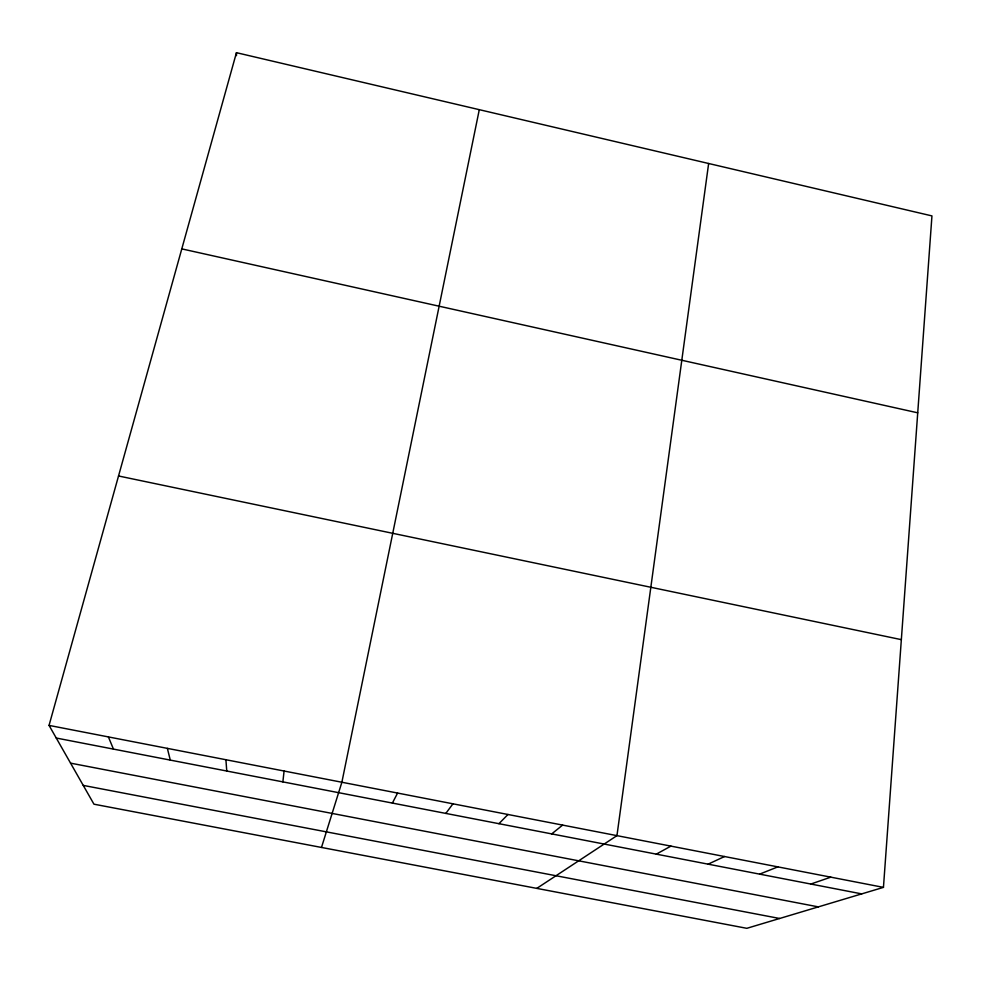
<?xml version="1.0" encoding="UTF-8"?>
<svg xmlns="http://www.w3.org/2000/svg" width="981" height="981" viewBox="0 0 981 981"><rect width="100%" height="100%" fill="white"/><g stroke="black" fill="none" stroke-linecap="round" stroke-linejoin="round"><path stroke-width="1.47" d="M883.452 887.376L931.95 215.906L236.446 52.68L49.05 725.4L93.955 804.187L746.823 928.32L883.452 887.376L49.05 725.4M282.871 781.882L284.085 771.029M708.638 163.496L616.951 835.64L536.791 888.381M479.292 109.676L341.879 782.237L321.486 847.449M392.388 803.071L397.599 793.053M445.815 813.408L452.952 803.807M498.924 823.684L507.974 814.488M551.714 833.899L562.628 825.095M656.314 854.132L670.918 846.113M708.135 864.163L724.554 856.523M759.637 874.132L777.847 866.873M810.833 884.04L830.809 877.161M83.25 785.401L779.65 918.486M70.558 763.144L818.35 906.885M56.248 738.031L861.723 893.887M118.529 475.981L901.343 639.649M181.792 248.88L917.726 412.817M108.401 736.915L113.453 749.104M167.359 748.368L170.289 760.103M225.912 759.735L226.758 771.029M236.446 52.68L236.482 55.623"/></g></svg>
